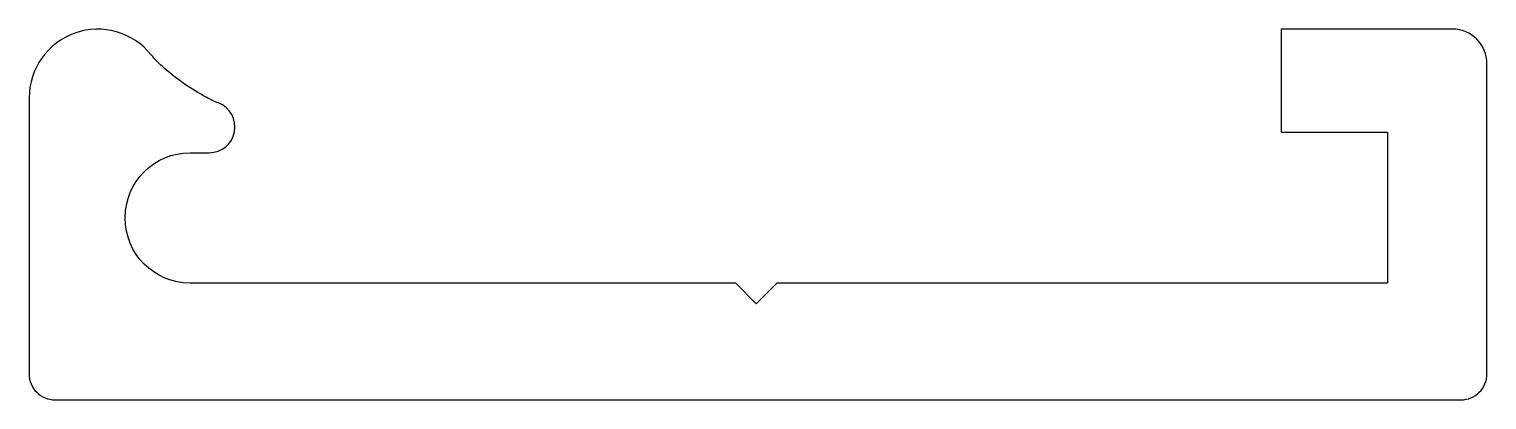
# Model space of a CAD drawing. Extents: x 153.2 to 195.7, y 229.9 to 240.7.
import ezdxf

# ---------------------------------------------------------------- set-up
doc = ezdxf.new("R2010")
doc.units = 0
doc.layers.add('ANA', color=220, linetype='CONTINUOUS')

msp = doc.modelspace()

# ---------------------------------------------------------------- linework, layer by layer
at = {"layer": 'ANA'}
msp.add_lwpolyline([(156.717, 239.909, 0.708086), (153.158, 238.656), (153.158, 230.606, 0.414214), (153.908, 229.856), (194.908, 229.856, 0.414214), (195.658, 230.606), (195.658, 239.656, 0.414214), (194.658, 240.656), (189.658, 240.656), (189.658, 237.656), (192.758, 237.656), (192.758, 233.256), (174.957, 233.256), (174.357, 232.656), (173.757, 233.256), (157.855, 233.256, -1), (157.855, 237.056), (158.408, 237.056, 0.831186), (158.678, 238.506, -0.032751), (158.321, 238.67, -0.052481), (157.103, 239.51, -0.046366)], format="xyb", close=True, dxfattribs=at)

doc.saveas('drawing.dxf')
